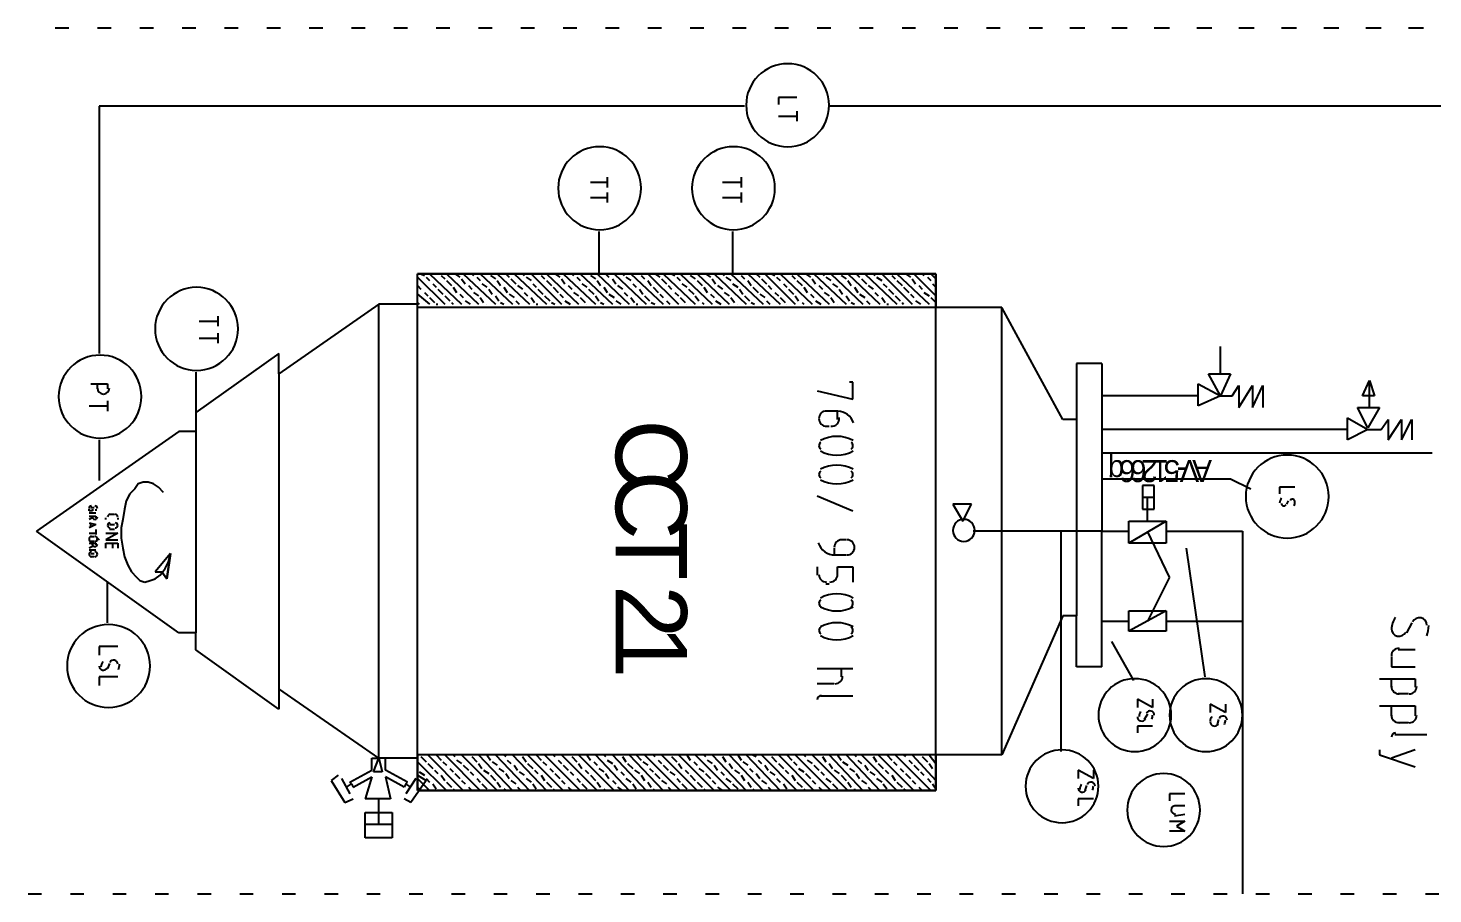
# Model space of a CAD drawing. Header units: millimetres. Extents: x 0 to 33.1, y 1.5 to 45.3.
# Drawn here: x 24.228 to 25.61, y 18.664 to 19.516 of the extents above; entities that cross this region are included whole.
import ezdxf

# ---------------------------------------------------------------- set-up
doc = ezdxf.new("R2010")
doc.units = ezdxf.units.MM
doc.header["$MEASUREMENT"] = 0
doc.layers.get('0').update_dxf_attribs({"linetype": 'CONTINUOUS'})

msp = doc.modelspace()

# ---------------------------------------------------------------- linework, layer by layer
at = {"color": 140, "linetype": 'Continuous'}
for p, q in [((24.2678, 19.5161), (24.2544, 19.5161)), ((24.3094, 19.5161), (24.2961, 19.5161)), ((24.3511, 19.5161), (24.3378, 19.5161)), ((24.3928, 19.5161), (24.3794, 19.5161)), ((24.4344, 19.5161), (24.4211, 19.5161)), ((24.4761, 19.5161), (24.4628, 19.5161)), ((24.5178, 19.5161), (24.5044, 19.5161)), ((24.5594, 19.5161), (24.5461, 19.5161)), ((24.6011, 19.5161), (24.5878, 19.5161)), ((24.6428, 19.5161), (24.6294, 19.5161)), ((24.6844, 19.5161), (24.6711, 19.5161)), ((24.7261, 19.5161), (24.7128, 19.5161)), ((24.7678, 19.5161), (24.7544, 19.5161)), ((24.8094, 19.5161), (24.7961, 19.5161)), ((24.8511, 19.5161), (24.8378, 19.5161)), ((24.8928, 19.5161), (24.8794, 19.5161)), ((24.9344, 19.5161), (24.9211, 19.5161)), ((24.9761, 19.5161), (24.9628, 19.5161)), ((25.0178, 19.5161), (25.0044, 19.5161)), ((25.0594, 19.5161), (25.0461, 19.5161)), ((25.1011, 19.5161), (25.0878, 19.5161)), ((25.1428, 19.5161), (25.1294, 19.5161)), ((25.1844, 19.5161), (25.1711, 19.5161)), ((25.2261, 19.5161), (25.2128, 19.5161)), ((25.2678, 19.5161), (25.2528, 19.5161)), ((25.3094, 19.5161), (25.2944, 19.5161)), ((25.3511, 19.5161), (25.3361, 19.5161)), ((25.3928, 19.5161), (25.3778, 19.5161)), ((25.4344, 19.5161), (25.4194, 19.5161)), ((25.4761, 19.5161), (25.4611, 19.5161)), ((25.5178, 19.5161), (25.5028, 19.5161)), ((25.5594, 19.5161), (25.5444, 19.5161)), ((25.6011, 19.5161), (25.5861, 19.5161)), ((24.9328, 19.4394), (24.2978, 19.4394)), ((24.2978, 19.4394), (24.2978, 19.1961)), ((24.9844, 19.4478), (24.9661, 19.4478)), ((24.9661, 19.4478), (24.9661, 19.4411)), ((25.6511, 19.4394), (25.0161, 19.4394)), ((24.9661, 19.4294), (24.9844, 19.4294)), ((24.9844, 19.4344), (24.9844, 19.4244)), ((24.7978, 19.3694), (24.7978, 19.3594)), ((24.9294, 19.3694), (24.9294, 19.3594)), ((24.7811, 19.3644), (24.7978, 19.3644)), ((24.7978, 19.3544), (24.7978, 19.3444)), ((24.9111, 19.3644), (24.9294, 19.3644)), ((24.9294, 19.3544), (24.9294, 19.3444)), ((24.7811, 19.3494), (24.7978, 19.3494)), ((24.9111, 19.3494), (24.9294, 19.3494)), ((24.7894, 19.3161), (24.7894, 19.2744)), ((24.9211, 19.3161), (24.9211, 19.2744)), ((24.6111, 18.7661), (24.6111, 19.2744)), ((25.1211, 19.2744), (24.6111, 19.2744)), ((24.6111, 19.2411), (24.6111, 19.2744)), ((24.6111, 19.2744), (25.1211, 19.2744)), ((24.6144, 19.2744), (24.6178, 19.2728)), ((24.6228, 19.2744), (24.6544, 19.2444)), ((24.6344, 19.2728), (24.6378, 19.2694)), ((24.6394, 19.2744), (24.6711, 19.2444)), ((24.6478, 19.2744), (24.6528, 19.2711)), ((24.6561, 19.2744), (24.6878, 19.2444)), ((24.6644, 19.2744), (24.6661, 19.2728)), ((24.6728, 19.2744), (24.7044, 19.2444)), ((24.6828, 19.2728), (24.6878, 19.2694)), ((24.6894, 19.2744), (24.7211, 19.2444)), ((24.6978, 19.2744), (24.7011, 19.2711)), ((24.7061, 19.2744), (24.7378, 19.2444)), ((24.7144, 19.2744), (24.7161, 19.2728)), ((24.7228, 19.2744), (24.7528, 19.2444)), ((24.7328, 19.2728), (24.7361, 19.2694)), ((24.7378, 19.2744), (24.7694, 19.2444)), ((24.7461, 19.2744), (24.7511, 19.2711)), ((24.7544, 19.2744), (24.7861, 19.2444)), ((24.7628, 19.2744), (24.7644, 19.2728)), ((24.7711, 19.2744), (24.8028, 19.2444)), ((24.7811, 19.2728), (24.7861, 19.2694)), ((24.7878, 19.2744), (24.8194, 19.2444)), ((24.7961, 19.2744), (24.7994, 19.2711)), ((24.8044, 19.2744), (24.8361, 19.2444)), ((24.8128, 19.2744), (24.8144, 19.2728)), ((24.8211, 19.2744), (24.8528, 19.2444)), ((24.8311, 19.2728), (24.8344, 19.2694)), ((24.8378, 19.2744), (24.8678, 19.2444)), ((24.8444, 19.2744), (24.8494, 19.2711)), ((24.8528, 19.2744), (24.8844, 19.2444)), ((24.8611, 19.2744), (24.8644, 19.2728)), ((24.8694, 19.2744), (24.9011, 19.2444)), ((24.8794, 19.2728), (24.8844, 19.2694)), ((24.8861, 19.2744), (24.9178, 19.2444)), ((24.8944, 19.2744), (24.8994, 19.2711)), ((24.9028, 19.2744), (24.9344, 19.2444)), ((24.9111, 19.2744), (24.9128, 19.2728)), ((24.9194, 19.2744), (24.9511, 19.2444)), ((24.9294, 19.2728), (24.9328, 19.2694)), ((24.9361, 19.2744), (24.9678, 19.2444)), ((24.9444, 19.2744), (24.9478, 19.2711)), ((24.9528, 19.2744), (24.9828, 19.2444)), ((24.9594, 19.2744), (24.9628, 19.2728)), ((24.9678, 19.2744), (24.9994, 19.2444)), ((24.9794, 19.2728), (24.9828, 19.2694)), ((24.9844, 19.2744), (25.0161, 19.2444)), ((24.9928, 19.2744), (24.9978, 19.2711)), ((25.0011, 19.2744), (25.0328, 19.2444)), ((25.0094, 19.2744), (25.0111, 19.2728)), ((25.0178, 19.2744), (25.0494, 19.2444)), ((25.0278, 19.2728), (25.0328, 19.2694)), ((25.0344, 19.2744), (25.0661, 19.2444)), ((25.0428, 19.2744), (25.0461, 19.2711)), ((25.0511, 19.2744), (25.0828, 19.2444)), ((25.0594, 19.2744), (25.0611, 19.2728)), ((25.0678, 19.2744), (25.0978, 19.2444)), ((25.0778, 19.2728), (25.0811, 19.2694)), ((25.0828, 19.2744), (25.1144, 19.2444)), ((25.0911, 19.2744), (25.0961, 19.2711)), ((25.0994, 19.2744), (25.1211, 19.2528)), ((25.1078, 19.2744), (25.1094, 19.2728)), ((25.1161, 19.2744), (25.1211, 19.2694)), ((25.1211, 19.2411), (25.1211, 19.2744)), ((25.1211, 19.2744), (25.1211, 19.2411)), ((24.6111, 19.2711), (24.6378, 19.2444)), ((24.6111, 19.2628), (24.6144, 19.2594)), ((24.6194, 19.2711), (24.6228, 19.2678)), ((24.6261, 19.2644), (24.6294, 19.2611)), ((24.6311, 19.2594), (24.6361, 19.2544)), ((24.6394, 19.2678), (24.6444, 19.2628)), ((24.6461, 19.2611), (24.6494, 19.2561)), ((24.6544, 19.2694), (24.6578, 19.2644)), ((24.6611, 19.2628), (24.6644, 19.2594)), ((24.6694, 19.2711), (24.6728, 19.2678)), ((24.6744, 19.2644), (24.6794, 19.2611)), ((24.6811, 19.2594), (24.6844, 19.2544)), ((24.6894, 19.2678), (24.6928, 19.2628)), ((24.6961, 19.2611), (24.6994, 19.2561)), ((24.7028, 19.2694), (24.7078, 19.2644)), ((24.7094, 19.2628), (24.7144, 19.2594)), ((24.7178, 19.2711), (24.7228, 19.2678)), ((24.7244, 19.2644), (24.7278, 19.2611)), ((24.7294, 19.2594), (24.7344, 19.2544)), ((24.7378, 19.2678), (24.7428, 19.2628)), ((24.7444, 19.2611), (24.7494, 19.2561)), ((24.7528, 19.2694), (24.7561, 19.2644)), ((24.7594, 19.2628), (24.7628, 19.2594)), ((24.7678, 19.2711), (24.7711, 19.2678)), ((24.7728, 19.2644), (24.7778, 19.2611)), ((24.7794, 19.2594), (24.7844, 19.2544)), ((24.7878, 19.2678), (24.7911, 19.2628)), ((24.7944, 19.2611), (24.7978, 19.2561)), ((24.8028, 19.2694), (24.8061, 19.2644)), ((24.8078, 19.2628), (24.8128, 19.2594)), ((24.8161, 19.2711), (24.8211, 19.2678)), ((24.8228, 19.2644), (24.8261, 19.2611)), ((24.8294, 19.2594), (24.8328, 19.2544)), ((24.8378, 19.2678), (24.8411, 19.2628)), ((24.8428, 19.2611), (24.8478, 19.2561)), ((24.8511, 19.2694), (24.8561, 19.2644)), ((24.8578, 19.2628), (24.8611, 19.2594)), ((24.8661, 19.2711), (24.8694, 19.2678)), ((24.8711, 19.2644), (24.8761, 19.2611)), ((24.8778, 19.2594), (24.8828, 19.2544)), ((24.8861, 19.2678), (24.8911, 19.2628)), ((24.8928, 19.2611), (24.8961, 19.2561)), ((24.9011, 19.2694), (24.9044, 19.2644)), ((24.9061, 19.2628), (24.9111, 19.2594)), ((24.9144, 19.2711), (24.9194, 19.2678)), ((24.9211, 19.2644), (24.9261, 19.2611)), ((24.9278, 19.2594), (24.9311, 19.2544)), ((24.9361, 19.2678), (24.9394, 19.2628)), ((24.9411, 19.2611), (24.9461, 19.2561)), ((24.9494, 19.2694), (24.9544, 19.2644)), ((24.9561, 19.2628), (24.9594, 19.2594)), ((24.9644, 19.2711), (24.9678, 19.2678)), ((24.9711, 19.2644), (24.9744, 19.2611)), ((24.9761, 19.2594), (24.9811, 19.2544)), ((24.9844, 19.2678), (24.9894, 19.2628)), ((24.9911, 19.2611), (24.9944, 19.2561)), ((24.9994, 19.2694), (25.0028, 19.2644)), ((25.0061, 19.2628), (25.0094, 19.2594)), ((25.0128, 19.2711), (25.0178, 19.2678)), ((25.0194, 19.2644), (25.0244, 19.2611)), ((25.0261, 19.2594), (25.0294, 19.2544)), ((25.0344, 19.2678), (25.0378, 19.2628)), ((25.0411, 19.2611), (25.0444, 19.2561)), ((25.0478, 19.2694), (25.0528, 19.2644)), ((25.0544, 19.2628), (25.0594, 19.2594)), ((25.0628, 19.2711), (25.0678, 19.2678)), ((25.0694, 19.2644), (25.0728, 19.2611)), ((25.0744, 19.2594), (25.0794, 19.2544)), ((25.0828, 19.2678), (25.0878, 19.2628)), ((25.0894, 19.2611), (25.0944, 19.2561)), ((25.0978, 19.2694), (25.1011, 19.2644)), ((25.1044, 19.2628), (25.1078, 19.2594)), ((25.1128, 19.2711), (25.1161, 19.2678)), ((25.1178, 19.2644), (25.1211, 19.2611)), ((24.5728, 19.2444), (24.4744, 19.1761)), ((24.5728, 19.2444), (24.4744, 19.1761)), ((24.5728, 18.7978), (24.5728, 19.2444)), ((24.6111, 19.2444), (24.5728, 19.2444)), ((24.6111, 19.2444), (24.5728, 19.2444)), ((24.6111, 19.2544), (24.6228, 19.2444)), ((24.6111, 19.2461), (24.6128, 19.2444)), ((24.6178, 19.2561), (24.6211, 19.2528)), ((24.6228, 19.2511), (24.6278, 19.2461)), ((24.6294, 19.2444), (24.6311, 19.2444)), ((24.6378, 19.2528), (24.6428, 19.2478)), ((24.6444, 19.2461), (24.6461, 19.2444)), ((24.6528, 19.2544), (24.6561, 19.2511)), ((24.6578, 19.2478), (24.6628, 19.2444)), ((24.6661, 19.2561), (24.6711, 19.2528)), ((24.6728, 19.2511), (24.6761, 19.2461)), ((24.6794, 19.2444), (24.6794, 19.2444)), ((24.6878, 19.2528), (24.6911, 19.2478)), ((24.6928, 19.2461), (24.6961, 19.2444)), ((24.7011, 19.2544), (24.7061, 19.2511)), ((24.7078, 19.2478), (24.7111, 19.2444)), ((24.7161, 19.2561), (24.7194, 19.2528)), ((24.7228, 19.2511), (24.7261, 19.2461)), ((24.7278, 19.2444), (24.7294, 19.2444)), ((24.7361, 19.2528), (24.7411, 19.2478)), ((24.7428, 19.2461), (24.7461, 19.2444)), ((24.7511, 19.2544), (24.7544, 19.2511)), ((24.7561, 19.2478), (24.7611, 19.2444)), ((24.7644, 19.2561), (24.7694, 19.2528)), ((24.7711, 19.2511), (24.7761, 19.2461)), ((24.7778, 19.2444), (24.7778, 19.2444)), ((24.7861, 19.2528), (24.7894, 19.2478)), ((24.7911, 19.2461), (24.7944, 19.2444)), ((24.7994, 19.2544), (24.8044, 19.2511)), ((24.8061, 19.2478), (24.8111, 19.2444)), ((24.8144, 19.2561), (24.8178, 19.2528)), ((24.8211, 19.2511), (24.8244, 19.2461)), ((24.8261, 19.2444), (24.8278, 19.2444)), ((24.8344, 19.2528), (24.8394, 19.2478)), ((24.8411, 19.2461), (24.8444, 19.2444)), ((24.8494, 19.2544), (24.8528, 19.2511)), ((24.8561, 19.2478), (24.8594, 19.2444)), ((24.8644, 19.2561), (24.8678, 19.2528)), ((24.8694, 19.2511), (24.8744, 19.2461)), ((24.8761, 19.2444), (24.8761, 19.2444)), ((24.8844, 19.2528), (24.8878, 19.2478)), ((24.8911, 19.2461), (24.8928, 19.2444)), ((24.8994, 19.2544), (24.9028, 19.2511)), ((24.9044, 19.2478), (24.9094, 19.2444)), ((24.9128, 19.2561), (24.9178, 19.2528)), ((24.9194, 19.2511), (24.9228, 19.2461)), ((24.9261, 19.2444), (24.9261, 19.2444)), ((24.9328, 19.2528), (24.9378, 19.2478)), ((24.9394, 19.2461), (24.9428, 19.2444)), ((24.9478, 19.2544), (24.9528, 19.2511)), ((24.9544, 19.2478), (24.9578, 19.2444)), ((24.9628, 19.2561), (24.9661, 19.2528)), ((24.9678, 19.2511), (24.9728, 19.2461)), ((24.9744, 19.2444), (24.9744, 19.2444)), ((24.9828, 19.2528), (24.9861, 19.2478)), ((24.9894, 19.2461), (24.9911, 19.2444)), ((24.9978, 19.2544), (25.0011, 19.2511)), ((25.0028, 19.2478), (25.0078, 19.2444)), ((25.0111, 19.2561), (25.0161, 19.2528)), ((25.0178, 19.2511), (25.0211, 19.2461)), ((25.0244, 19.2444), (25.0244, 19.2444)), ((25.0328, 19.2528), (25.0361, 19.2478)), ((25.0378, 19.2461), (25.0411, 19.2444)), ((25.0461, 19.2544), (25.0511, 19.2511)), ((25.0528, 19.2478), (25.0561, 19.2444)), ((25.0611, 19.2561), (25.0644, 19.2528)), ((25.0678, 19.2511), (25.0711, 19.2461)), ((25.0728, 19.2444), (25.0744, 19.2444)), ((25.0811, 19.2528), (25.0861, 19.2478)), ((25.0878, 19.2461), (25.0894, 19.2444)), ((25.0961, 19.2544), (25.0994, 19.2511)), ((25.1011, 19.2478), (25.1061, 19.2444)), ((25.1094, 19.2561), (25.1144, 19.2528)), ((25.1161, 19.2511), (25.1211, 19.2461)), ((24.4144, 19.2328), (24.4144, 19.2228)), ((25.1211, 19.2411), (24.6111, 19.2411)), ((25.1861, 19.2411), (25.1211, 19.2411)), ((25.1211, 18.8011), (25.1211, 19.2411)), ((25.2461, 19.1311), (25.1861, 19.2411)), ((25.1861, 18.8011), (25.1861, 19.2411)), ((24.3961, 19.2278), (24.4144, 19.2278)), ((24.4144, 19.2161), (24.4144, 19.2061)), ((24.3961, 19.2111), (24.4144, 19.2111)), ((25.4011, 19.1761), (25.4011, 19.2028)), ((24.4744, 19.1961), (24.3928, 19.1378)), ((24.4744, 19.1761), (24.4744, 19.1961)), ((24.3928, 19.1778), (24.3928, 19.1378)), ((24.4744, 19.1761), (24.4744, 18.8661)), ((25.2844, 19.1861), (25.2594, 19.1861)), ((25.2594, 19.1861), (25.2594, 19.1311)), ((25.2844, 19.1861), (25.2844, 19.0211)), ((25.4011, 19.1544), (25.3894, 19.1761)), ((25.3894, 19.1761), (25.4111, 19.1761)), ((25.4111, 19.1761), (25.4011, 19.1544)), ((24.2894, 19.1661), (24.3061, 19.1661)), ((24.2961, 19.1611), (24.2961, 19.1661)), ((24.3061, 19.1661), (24.3061, 19.1611)), ((25.0394, 19.1678), (25.0361, 19.1678)), ((25.0394, 19.1511), (25.0394, 19.1678)), ((25.3794, 19.1444), (25.3794, 19.1661)), ((25.3794, 19.1661), (25.4011, 19.1544)), ((25.4128, 19.1544), (25.4194, 19.1644)), ((25.4194, 19.1644), (25.4194, 19.1428)), ((25.4194, 19.1428), (25.4328, 19.1644)), ((25.4328, 19.1644), (25.4328, 19.1428)), ((25.4328, 19.1428), (25.4428, 19.1644)), ((25.4428, 19.1644), (25.4428, 19.1428)), ((25.5411, 19.1544), (25.5478, 19.1694)), ((25.5478, 19.1694), (25.5528, 19.1544)), ((25.5478, 19.1694), (25.5528, 19.1544)), ((25.5478, 19.1428), (25.5478, 19.1694)), ((24.3061, 19.1494), (24.3061, 19.1394)), ((25.0044, 19.1594), (25.0394, 19.1511)), ((25.3794, 19.1544), (25.2844, 19.1544)), ((25.4011, 19.1544), (25.3794, 19.1444)), ((25.4011, 19.1544), (25.4128, 19.1544)), ((25.5478, 19.1544), (25.5411, 19.1544)), ((25.5528, 19.1544), (25.5478, 19.1544)), ((25.5528, 19.1544), (25.5478, 19.1544)), ((24.2878, 19.1444), (24.3061, 19.1444)), ((24.3928, 19.1378), (24.3928, 19.1194)), ((25.0244, 19.1394), (25.0128, 19.1394)), ((25.0244, 19.1311), (25.0244, 19.1394)), ((25.5461, 19.1228), (25.5361, 19.1428)), ((25.5361, 19.1428), (25.5578, 19.1428)), ((25.5578, 19.1428), (25.5461, 19.1228)), ((24.3761, 19.1194), (24.2361, 19.0211)), ((24.3928, 19.1194), (24.3761, 19.1194)), ((24.3928, 19.1194), (24.3928, 18.9211)), ((25.0128, 19.1244), (25.0161, 19.1244)), ((25.2594, 19.1311), (25.2461, 19.1311)), ((25.2594, 19.1311), (25.2594, 18.9378)), ((25.5261, 19.1211), (25.2844, 19.1211)), ((25.5261, 19.1111), (25.5261, 19.1328)), ((25.5261, 19.1328), (25.5461, 19.1211)), ((25.5461, 19.1211), (25.5261, 19.1111)), ((25.5461, 19.1211), (25.5594, 19.1211)), ((25.5594, 19.1211), (25.5661, 19.1311)), ((25.5661, 19.1311), (25.5661, 19.1111)), ((25.5661, 19.1111), (25.5794, 19.1311)), ((25.5794, 19.1311), (25.5794, 19.1111)), ((25.5794, 19.1111), (25.5894, 19.1311)), ((25.5894, 19.1311), (25.5894, 19.1111)), ((24.2978, 19.1111), (24.2978, 19.0711)), ((25.6094, 19.0978), (25.2844, 19.0978)), ((24.3361, 19.0678), (24.3328, 19.0628)), ((24.3411, 19.0694), (24.3361, 19.0678)), ((24.3461, 19.0694), (24.3411, 19.0694)), ((24.3511, 19.0678), (24.3461, 19.0694)), ((24.3561, 19.0644), (24.3511, 19.0678)), ((24.3611, 19.0594), (24.3561, 19.0644)), ((25.2844, 19.0728), (25.4111, 19.0728)), ((25.3361, 19.0661), (25.3244, 19.0661)), ((25.3244, 19.0661), (25.3244, 19.0428)), ((25.3361, 19.0428), (25.3361, 19.0661)), ((25.4111, 19.0728), (25.4311, 19.0628)), ((25.4744, 19.0644), (25.4594, 19.0644)), ((25.4594, 19.0644), (25.4594, 19.0578)), ((24.3244, 19.0511), (24.3228, 19.0428)), ((24.3278, 19.0578), (24.3244, 19.0511)), ((24.3328, 19.0628), (24.3278, 19.0578)), ((25.0044, 19.0561), (25.0394, 19.0411)), ((25.3361, 19.0544), (25.3244, 19.0544)), ((25.3294, 19.0311), (25.3294, 19.0544)), ((25.4678, 19.0511), (25.4661, 19.0478)), ((24.2878, 19.0411), (24.2878, 19.0428)), ((24.2911, 19.0411), (24.2878, 19.0411)), ((24.2878, 19.0394), (24.2944, 19.0394)), ((24.2894, 19.0444), (24.2928, 19.0444)), ((24.2911, 19.0428), (24.2911, 19.0411)), ((24.2944, 19.0428), (24.2944, 19.0411)), ((24.3078, 19.0378), (24.3128, 19.0378)), ((24.3228, 19.0428), (24.3211, 19.0328)), ((25.1378, 19.0478), (25.1478, 19.0311)), ((25.1561, 19.0478), (25.1378, 19.0478)), ((25.1478, 19.0311), (25.1561, 19.0478)), ((25.3244, 19.0428), (25.3361, 19.0428)), ((24.2878, 19.0361), (24.2944, 19.0361)), ((24.2911, 19.0344), (24.2878, 19.0328)), ((24.2878, 19.0294), (24.2944, 19.0278)), ((24.2944, 19.0278), (24.2878, 19.0244)), ((24.2894, 19.0261), (24.2894, 19.0294)), ((24.2911, 19.0361), (24.2911, 19.0344)), ((24.2944, 19.0361), (24.2944, 19.0344)), ((24.2944, 19.0228), (24.2944, 19.0178)), ((24.3044, 19.0328), (24.3044, 19.0344)), ((24.3078, 19.0278), (24.3128, 19.0278)), ((24.3128, 19.0228), (24.3078, 19.0228)), ((24.3161, 19.0344), (24.3161, 19.0328)), ((24.3211, 19.0328), (24.3194, 19.0244)), ((24.3194, 19.0244), (24.3194, 19.0144)), ((25.3111, 19.0094), (25.3111, 19.0311)), ((25.3111, 19.0311), (25.3478, 19.0311)), ((25.3478, 19.0311), (25.3111, 19.0094)), ((25.3478, 19.0311), (25.3478, 19.0094)), ((24.3761, 18.9211), (24.2361, 19.0211)), ((24.2878, 19.0194), (24.2944, 19.0194)), ((24.2878, 19.0094), (24.2944, 19.0094)), ((24.2894, 19.0161), (24.2928, 19.0161)), ((24.2928, 19.0111), (24.2894, 19.0111)), ((24.2911, 19.0078), (24.2911, 19.0094)), ((24.2944, 19.0094), (24.2944, 19.0078)), ((24.2961, 19.0144), (24.2978, 19.0128)), ((24.3044, 19.0194), (24.3161, 19.0194)), ((24.3161, 19.0194), (24.3044, 19.0128)), ((24.3044, 19.0128), (24.3161, 19.0128)), ((24.3044, 19.0044), (24.3044, 19.0094)), ((24.3044, 19.0094), (24.3161, 19.0094)), ((24.3111, 19.0044), (24.3111, 19.0094)), ((24.3161, 19.0094), (24.3161, 19.0044)), ((24.3194, 19.0144), (24.3211, 19.0044)), ((25.0328, 19.0128), (25.0278, 19.0128)), ((25.2844, 19.0211), (25.1578, 19.0211)), ((25.2444, 18.8044), (25.2444, 19.0211)), ((25.2844, 19.0211), (25.3111, 19.0211)), ((25.2844, 18.8878), (25.2844, 19.0211)), ((25.3478, 19.0094), (25.3111, 19.0094)), ((25.3511, 18.9761), (25.3294, 19.0211)), ((25.3478, 19.0211), (25.4228, 19.0211)), ((25.4228, 19.0211), (25.4228, 18.7744)), ((24.2911, 19.0061), (24.2878, 19.0044)), ((24.2878, 19.0028), (24.2944, 19.0028)), ((24.2894, 18.9994), (24.2928, 18.9994)), ((24.2928, 18.9961), (24.2894, 18.9961)), ((24.3211, 19.0044), (24.3228, 18.9961)), ((24.3228, 18.9961), (24.3261, 18.9878)), ((24.3678, 18.9994), (24.3528, 18.9811)), ((24.3678, 18.9994), (24.3528, 18.9811)), ((24.3678, 18.9994), (24.3644, 18.9744)), ((24.3644, 18.9744), (24.3678, 18.9994)), ((24.3661, 18.9911), (24.3678, 18.9994)), ((25.0211, 19.0044), (25.0211, 18.9978)), ((25.0211, 18.9978), (25.0328, 18.9978)), ((25.3861, 18.8778), (25.3678, 19.0044)), ((24.3261, 18.9878), (24.3294, 18.9811)), ((24.3294, 18.9811), (24.3344, 18.9761)), ((24.3528, 18.9811), (24.3594, 18.9811)), ((24.3528, 18.9811), (24.3594, 18.9811)), ((24.3578, 18.9778), (24.3628, 18.9844)), ((24.3644, 18.9744), (24.3594, 18.9811)), ((24.3594, 18.9811), (24.3644, 18.9744)), ((24.3628, 18.9844), (24.3661, 18.9911)), ((25.0044, 18.9861), (25.0044, 18.9778)), ((25.0244, 18.9778), (25.0244, 18.9861)), ((25.0244, 18.9861), (25.0394, 18.9861)), ((25.0394, 18.9861), (25.0394, 18.9711)), ((24.3061, 18.9311), (24.3061, 18.9711)), ((24.3344, 18.9761), (24.3378, 18.9728)), ((24.3378, 18.9728), (24.3428, 18.9711)), ((24.3428, 18.9711), (24.3478, 18.9728)), ((24.3478, 18.9728), (24.3528, 18.9744)), ((24.3528, 18.9744), (24.3578, 18.9778)), ((25.0128, 18.9694), (25.0161, 18.9694)), ((25.3511, 18.9761), (25.3294, 18.9328)), ((25.3111, 18.9228), (25.3111, 18.9428)), ((25.3111, 18.9428), (25.3478, 18.9428)), ((25.3478, 18.9428), (25.3111, 18.9228)), ((25.3478, 18.9428), (25.3478, 18.9228)), ((25.2461, 18.9378), (25.1861, 18.8011)), ((25.2594, 18.9378), (25.2461, 18.9378)), ((25.2594, 18.8878), (25.2594, 18.9378)), ((25.2844, 18.9328), (25.3111, 18.9328)), ((25.3478, 18.9328), (25.4228, 18.9328)), ((25.4228, 18.9361), (25.4228, 18.6644)), ((25.5894, 18.9311), (25.5844, 18.9211)), ((24.3928, 18.9211), (24.3761, 18.9211)), ((24.3928, 18.9044), (24.3928, 18.9211)), ((25.3161, 18.8744), (25.2944, 18.9128)), ((25.3478, 18.9228), (25.3111, 18.9228)), ((24.3161, 18.9078), (24.2978, 18.9078)), ((24.2978, 18.9078), (24.2978, 18.8994)), ((24.4744, 18.8461), (24.3928, 18.9044)), ((25.5928, 18.9044), (25.5761, 18.9044)), ((24.3078, 18.8911), (24.3061, 18.8861)), ((25.0044, 18.8861), (25.0394, 18.8861)), ((25.0278, 18.8861), (25.0278, 18.8778)), ((25.2844, 18.8878), (25.2594, 18.8878)), ((25.5694, 18.8978), (25.5694, 18.8878)), ((25.5694, 18.8878), (25.5928, 18.8878)), ((24.3161, 18.8778), (24.2978, 18.8778)), ((24.2978, 18.8778), (24.2978, 18.8694)), ((25.0211, 18.8711), (25.0044, 18.8711)), ((25.5578, 18.8761), (25.5928, 18.8761)), ((25.5694, 18.8678), (25.5694, 18.8761)), ((25.5928, 18.8761), (25.5928, 18.8678)), ((24.4744, 18.8661), (24.4744, 18.8461)), ((24.5728, 18.7978), (24.4744, 18.8661)), ((24.5728, 18.7978), (24.4744, 18.8661)), ((25.0078, 18.8594), (25.0394, 18.8594)), ((25.5861, 18.8611), (25.5761, 18.8611)), ((25.3344, 18.8478), (25.3194, 18.8561)), ((25.3194, 18.8561), (25.3194, 18.8478)), ((25.3344, 18.8561), (25.3344, 18.8478)), ((25.4061, 18.8428), (25.3911, 18.8511)), ((25.3911, 18.8511), (25.3911, 18.8428)), ((25.4061, 18.8511), (25.4061, 18.8428)), ((25.5578, 18.8494), (25.5928, 18.8494)), ((25.5694, 18.8394), (25.5694, 18.8494)), ((25.5928, 18.8494), (25.5928, 18.8394)), ((25.3344, 18.8294), (25.3194, 18.8294)), ((25.3194, 18.8294), (25.3194, 18.8228)), ((25.3294, 18.8411), (25.3261, 18.8361)), ((25.3994, 18.8361), (25.3978, 18.8311)), ((25.5861, 18.8328), (25.5761, 18.8328)), ((25.5728, 18.8211), (25.6044, 18.8211)), ((25.5578, 18.8061), (25.5578, 18.8011)), ((25.5928, 18.8061), (25.5694, 18.7978)), ((24.5661, 18.7861), (24.5661, 18.7978)), ((24.5661, 18.7978), (24.5728, 18.7978)), ((24.5678, 18.7844), (24.5728, 18.7978)), ((24.6111, 18.7978), (24.5728, 18.7978)), ((24.6111, 18.7978), (24.5728, 18.7978)), ((24.6111, 18.7978), (24.5728, 18.7978)), ((24.6111, 18.7978), (24.5728, 18.7978)), ((24.5728, 18.7978), (24.5761, 18.7844)), ((24.5794, 18.7978), (24.5728, 18.7978)), ((24.5794, 18.7861), (24.5794, 18.7978)), ((24.6111, 18.8011), (24.6111, 18.7661)), ((25.1211, 18.8011), (24.6111, 18.8011)), ((24.6111, 18.7944), (24.6394, 18.7661)), ((24.6144, 18.7994), (24.6194, 18.7944)), ((24.6211, 18.8011), (24.6561, 18.7661)), ((24.6211, 18.7928), (24.6261, 18.7878)), ((24.6294, 18.8011), (24.6344, 18.7961)), ((24.6361, 18.7944), (24.6394, 18.7911)), ((24.6378, 18.8011), (24.6728, 18.7661)), ((24.6428, 18.7878), (24.6461, 18.7844)), ((24.6461, 18.8011), (24.6478, 18.7994)), ((24.6494, 18.7961), (24.6544, 18.7928)), ((24.6544, 18.8011), (24.6894, 18.7661)), ((24.6561, 18.7911), (24.6611, 18.7861)), ((24.6644, 18.7994), (24.6694, 18.7944)), ((24.6711, 18.8011), (24.7044, 18.7661)), ((24.6711, 18.7928), (24.6744, 18.7878)), ((24.6794, 18.8011), (24.6828, 18.7961)), ((24.6844, 18.7944), (24.6894, 18.7911)), ((24.6878, 18.8011), (24.7211, 18.7661)), ((24.6911, 18.7878), (24.6961, 18.7844)), ((24.6961, 18.8011), (24.6978, 18.7994)), ((24.6994, 18.7961), (24.7028, 18.7928)), ((24.7044, 18.8011), (24.7378, 18.7661)), ((24.7061, 18.7911), (24.7094, 18.7861)), ((24.7144, 18.7994), (24.7178, 18.7944)), ((24.7194, 18.8011), (24.7544, 18.7661)), ((24.7194, 18.7928), (24.7244, 18.7878)), ((24.7278, 18.8011), (24.7328, 18.7961)), ((24.7344, 18.7944), (24.7378, 18.7911)), ((24.7361, 18.8011), (24.7711, 18.7661)), ((24.7411, 18.7878), (24.7444, 18.7844)), ((24.7444, 18.8011), (24.7461, 18.7994)), ((24.7494, 18.7961), (24.7528, 18.7928)), ((24.7528, 18.8011), (24.7878, 18.7661)), ((24.7544, 18.7911), (24.7594, 18.7861)), ((24.7628, 18.7994), (24.7678, 18.7944)), ((24.7694, 18.8011), (24.8044, 18.7661)), ((24.7694, 18.7928), (24.7728, 18.7878)), ((24.7778, 18.8011), (24.7811, 18.7961)), ((24.7844, 18.7944), (24.7878, 18.7911)), ((24.7861, 18.8011), (24.8194, 18.7661)), ((24.7894, 18.7878), (24.7944, 18.7844)), ((24.7944, 18.8011), (24.7961, 18.7994)), ((24.7978, 18.7961), (24.8028, 18.7928)), ((24.8028, 18.8011), (24.8361, 18.7661)), ((24.8044, 18.7911), (24.8078, 18.7861)), ((24.8128, 18.7994), (24.8161, 18.7944)), ((24.8178, 18.7928), (24.8228, 18.7878)), ((24.8194, 18.8011), (24.8528, 18.7661)), ((24.8261, 18.8011), (24.8311, 18.7961)), ((24.8328, 18.7944), (24.8378, 18.7911)), ((24.8344, 18.8011), (24.8694, 18.7661)), ((24.8394, 18.7878), (24.8428, 18.7844)), ((24.8428, 18.8011), (24.8444, 18.7994)), ((24.8478, 18.7961), (24.8511, 18.7928)), ((24.8511, 18.8011), (24.8861, 18.7661)), ((24.8528, 18.7911), (24.8578, 18.7861)), ((24.8611, 18.7994), (24.8661, 18.7944)), ((24.8678, 18.8011), (24.9028, 18.7661)), ((24.8678, 18.7928), (24.8711, 18.7878)), ((24.8761, 18.8011), (24.8794, 18.7961)), ((24.8828, 18.7944), (24.8861, 18.7911)), ((24.8844, 18.8011), (24.9194, 18.7661)), ((24.8878, 18.7878), (24.8928, 18.7844)), ((24.8928, 18.8011), (24.8944, 18.7994)), ((24.8961, 18.7961), (24.9011, 18.7928)), ((24.9011, 18.8011), (24.9344, 18.7661)), ((24.9028, 18.7911), (24.9061, 18.7861)), ((24.9111, 18.7994), (24.9144, 18.7944)), ((24.9178, 18.8011), (24.9511, 18.7661)), ((24.9178, 18.7928), (24.9211, 18.7878)), ((24.9261, 18.8011), (24.9294, 18.7961)), ((24.9311, 18.7944), (24.9361, 18.7911)), ((24.9344, 18.8011), (24.9678, 18.7661)), ((24.9378, 18.7878), (24.9411, 18.7844)), ((24.9411, 18.8011), (24.9444, 18.7994)), ((24.9461, 18.7961), (24.9494, 18.7928)), ((24.9494, 18.8011), (24.9844, 18.7661)), ((24.9528, 18.7911), (24.9561, 18.7861)), ((24.9594, 18.7994), (24.9644, 18.7944)), ((24.9661, 18.8011), (25.0011, 18.7661)), ((24.9661, 18.7928), (24.9711, 18.7878)), ((24.9744, 18.8011), (24.9794, 18.7961)), ((24.9811, 18.7944), (24.9844, 18.7911)), ((24.9828, 18.8011), (25.0178, 18.7661)), ((24.9861, 18.7878), (24.9911, 18.7844)), ((24.9911, 18.8011), (24.9928, 18.7994)), ((24.9944, 18.7961), (24.9994, 18.7928)), ((24.9994, 18.8011), (25.0344, 18.7661)), ((25.0011, 18.7911), (25.0061, 18.7861)), ((25.0094, 18.7994), (25.0128, 18.7944)), ((25.0161, 18.8011), (25.0494, 18.7661)), ((25.0161, 18.7928), (25.0194, 18.7878)), ((25.0244, 18.8011), (25.0278, 18.7961)), ((25.0294, 18.7944), (25.0344, 18.7911)), ((25.0328, 18.8011), (25.0661, 18.7661)), ((25.0361, 18.7878), (25.0411, 18.7844)), ((25.0411, 18.8011), (25.0428, 18.7994)), ((25.0444, 18.7961), (25.0478, 18.7928)), ((25.0478, 18.8011), (25.0828, 18.7661)), ((25.0511, 18.7911), (25.0544, 18.7861)), ((25.0594, 18.7994), (25.0628, 18.7944)), ((25.0644, 18.8011), (25.0994, 18.7661)), ((25.0644, 18.7928), (25.0694, 18.7878)), ((25.0728, 18.8011), (25.0778, 18.7961)), ((25.0794, 18.7944), (25.0828, 18.7911)), ((25.0811, 18.8011), (25.1161, 18.7661)), ((25.0861, 18.7878), (25.0894, 18.7844)), ((25.0894, 18.8011), (25.0911, 18.7994)), ((25.0944, 18.7961), (25.0978, 18.7928)), ((25.0978, 18.8011), (25.1211, 18.7761)), ((25.0994, 18.7911), (25.1044, 18.7861)), ((25.1078, 18.7994), (25.1128, 18.7944)), ((25.1144, 18.8011), (25.1211, 18.7928)), ((25.1144, 18.7928), (25.1178, 18.7878)), ((25.1861, 18.8011), (25.1211, 18.8011)), ((25.1211, 18.8011), (25.1211, 18.7661)), ((25.1211, 18.7661), (25.1211, 18.8011)), ((25.5578, 18.8011), (25.5928, 18.7894)), ((24.5328, 18.7811), (24.5261, 18.7761)), ((24.5261, 18.7761), (24.5394, 18.7544)), ((24.5361, 18.7778), (24.5444, 18.7628)), ((24.5361, 18.7778), (24.5444, 18.7628)), ((24.5444, 18.7744), (24.5661, 18.7861)), ((24.5461, 18.7728), (24.5444, 18.7744)), ((24.5478, 18.7694), (24.5661, 18.7794)), ((24.5661, 18.7794), (24.5594, 18.7578)), ((24.5761, 18.7844), (24.5678, 18.7844)), ((24.6011, 18.7744), (24.5794, 18.7861)), ((24.5794, 18.7794), (24.5844, 18.7578)), ((24.5978, 18.7694), (24.5794, 18.7794)), ((24.6094, 18.7778), (24.5994, 18.7628)), ((24.5994, 18.7728), (24.6011, 18.7744)), ((24.6194, 18.7761), (24.6044, 18.7544)), ((24.6111, 18.7811), (24.6194, 18.7761)), ((24.6111, 18.7778), (24.6228, 18.7661)), ((24.6128, 18.7844), (24.6178, 18.7811)), ((24.6194, 18.7778), (24.6228, 18.7744)), ((24.6278, 18.7861), (24.6311, 18.7828)), ((24.6344, 18.7811), (24.6378, 18.7761)), ((24.6394, 18.7744), (24.6444, 18.7694)), ((24.6478, 18.7828), (24.6528, 18.7778)), ((24.6544, 18.7761), (24.6578, 18.7728)), ((24.6628, 18.7844), (24.6661, 18.7811)), ((24.6694, 18.7778), (24.6728, 18.7744)), ((24.6761, 18.7861), (24.6811, 18.7828)), ((24.6828, 18.7811), (24.6878, 18.7761)), ((24.6894, 18.7744), (24.6928, 18.7694)), ((24.6978, 18.7828), (24.7011, 18.7778)), ((24.7028, 18.7761), (24.7078, 18.7728)), ((24.7111, 18.7844), (24.7161, 18.7811)), ((24.7178, 18.7778), (24.7228, 18.7744)), ((24.7261, 18.7861), (24.7294, 18.7828)), ((24.7328, 18.7811), (24.7361, 18.7761)), ((24.7378, 18.7744), (24.7428, 18.7694)), ((24.7461, 18.7828), (24.7511, 18.7778)), ((24.7528, 18.7761), (24.7561, 18.7728)), ((24.7611, 18.7844), (24.7644, 18.7811)), ((24.7678, 18.7778), (24.7711, 18.7744)), ((24.7761, 18.7861), (24.7794, 18.7828)), ((24.7811, 18.7811), (24.7861, 18.7761)), ((24.7878, 18.7744), (24.7911, 18.7694)), ((24.7961, 18.7828), (24.7994, 18.7778)), ((24.8028, 18.7761), (24.8061, 18.7728)), ((24.8111, 18.7844), (24.8144, 18.7811)), ((24.8161, 18.7778), (24.8211, 18.7744)), ((24.8244, 18.7861), (24.8294, 18.7828)), ((24.8311, 18.7811), (24.8344, 18.7761)), ((24.8378, 18.7744), (24.8411, 18.7694)), ((24.8444, 18.7828), (24.8494, 18.7778)), ((24.8511, 18.7761), (24.8561, 18.7728)), ((24.8594, 18.7844), (24.8644, 18.7811)), ((24.8661, 18.7778), (24.8694, 18.7744)), ((24.8744, 18.7861), (24.8778, 18.7828)), ((24.8794, 18.7811), (24.8844, 18.7761)), ((24.8861, 18.7744), (24.8911, 18.7694)), ((24.8944, 18.7828), (24.8994, 18.7778)), ((24.9011, 18.7761), (24.9044, 18.7728)), ((24.9094, 18.7844), (24.9128, 18.7811)), ((24.9144, 18.7778), (24.9194, 18.7744)), ((24.9228, 18.7861), (24.9278, 18.7828)), ((24.9294, 18.7811), (24.9328, 18.7761)), ((24.9361, 18.7744), (24.9394, 18.7694)), ((24.9444, 18.7828), (24.9478, 18.7778)), ((24.9494, 18.7761), (24.9544, 18.7728)), ((24.9578, 18.7844), (24.9628, 18.7811)), ((24.9644, 18.7778), (24.9678, 18.7744)), ((24.9728, 18.7861), (24.9761, 18.7828)), ((24.9794, 18.7811), (24.9828, 18.7761)), ((24.9844, 18.7744), (24.9894, 18.7694)), ((24.9928, 18.7828), (24.9978, 18.7778)), ((24.9994, 18.7761), (25.0028, 18.7728)), ((25.0078, 18.7844), (25.0111, 18.7811)), ((25.0128, 18.7778), (25.0178, 18.7744)), ((25.0211, 18.7861), (25.0261, 18.7828)), ((25.0278, 18.7811), (25.0328, 18.7761)), ((25.0344, 18.7744), (25.0378, 18.7694)), ((25.0428, 18.7828), (25.0461, 18.7778)), ((25.0478, 18.7761), (25.0528, 18.7728)), ((25.0561, 18.7844), (25.0611, 18.7811)), ((25.0628, 18.7778), (25.0678, 18.7744)), ((25.0711, 18.7861), (25.0744, 18.7828)), ((25.0778, 18.7811), (25.0811, 18.7761)), ((25.0828, 18.7744), (25.0878, 18.7694)), ((25.0911, 18.7828), (25.0961, 18.7778)), ((25.0978, 18.7761), (25.1011, 18.7728)), ((25.1061, 18.7844), (25.1094, 18.7811)), ((25.1128, 18.7778), (25.1161, 18.7744)), ((25.1211, 18.7861), (25.1211, 18.7844)), ((25.2761, 18.7778), (25.2611, 18.7861)), ((25.2611, 18.7861), (25.2611, 18.7778)), ((25.2761, 18.7861), (25.2761, 18.7778)), ((24.5411, 18.7694), (24.5461, 18.7728)), ((24.5461, 18.7728), (24.5461, 18.7728)), ((24.5461, 18.7728), (24.5478, 18.7694)), ((24.5994, 18.7728), (24.5978, 18.7694)), ((24.5994, 18.7728), (24.5994, 18.7728)), ((24.6044, 18.7694), (24.5994, 18.7728)), ((24.6111, 18.7694), (24.6144, 18.7661)), ((25.1211, 18.7661), (24.6111, 18.7661)), ((24.6111, 18.7661), (25.1211, 18.7661)), ((24.6261, 18.7728), (24.6294, 18.7678)), ((24.6461, 18.7678), (24.6478, 18.7661)), ((24.6611, 18.7694), (24.6644, 18.7661)), ((24.6744, 18.7728), (24.6794, 18.7678)), ((24.6961, 18.7678), (24.6978, 18.7661)), ((24.7094, 18.7694), (24.7128, 18.7661)), ((24.7244, 18.7728), (24.7278, 18.7678)), ((24.7444, 18.7678), (24.7461, 18.7661)), ((24.7594, 18.7694), (24.7628, 18.7661)), ((24.7728, 18.7728), (24.7778, 18.7678)), ((24.7944, 18.7678), (24.7961, 18.7661)), ((24.8078, 18.7694), (24.8128, 18.7661)), ((24.8228, 18.7728), (24.8261, 18.7678)), ((24.8428, 18.7678), (24.8444, 18.7661)), ((24.8578, 18.7694), (24.8611, 18.7661)), ((24.8711, 18.7728), (24.8761, 18.7678)), ((24.8928, 18.7678), (24.8944, 18.7661)), ((24.9061, 18.7694), (24.9111, 18.7661)), ((24.9211, 18.7728), (24.9261, 18.7678)), ((24.9411, 18.7678), (24.9428, 18.7661)), ((24.9561, 18.7694), (24.9594, 18.7661)), ((24.9711, 18.7728), (24.9744, 18.7678)), ((24.9911, 18.7678), (24.9928, 18.7661)), ((25.0061, 18.7694), (25.0094, 18.7661)), ((25.0194, 18.7728), (25.0244, 18.7678)), ((25.0411, 18.7678), (25.0411, 18.7661)), ((25.0544, 18.7694), (25.0578, 18.7661)), ((25.0694, 18.7728), (25.0728, 18.7678)), ((25.0894, 18.7678), (25.0911, 18.7661)), ((25.1044, 18.7694), (25.1078, 18.7661)), ((25.1178, 18.7728), (25.1211, 18.7678)), ((25.2694, 18.7711), (25.2678, 18.7661)), ((25.3661, 18.7628), (25.3511, 18.7628)), ((25.3511, 18.7628), (25.3511, 18.7561)), ((24.5394, 18.7544), (24.5478, 18.7578)), ((24.5844, 18.7578), (24.5594, 18.7578)), ((24.5728, 18.7328), (24.5728, 18.7578)), ((24.6044, 18.7544), (24.5978, 18.7578)), ((25.2761, 18.7578), (25.2611, 18.7578)), ((25.2611, 18.7578), (25.2611, 18.7511)), ((25.3661, 18.7511), (25.3561, 18.7511)), ((24.5594, 18.7194), (24.5594, 18.7444)), ((24.5594, 18.7444), (24.5861, 18.7444)), ((24.5861, 18.7328), (24.5594, 18.7328)), ((24.5861, 18.7444), (24.5861, 18.7194)), ((25.3511, 18.7361), (25.3661, 18.7361)), ((25.3561, 18.7411), (25.3661, 18.7428)), ((25.3661, 18.7361), (25.3578, 18.7311)), ((24.5861, 18.7194), (24.5594, 18.7194)), ((25.3661, 18.7261), (25.3511, 18.7261)), ((25.3578, 18.7311), (25.3661, 18.7261)), ((24.2278, 18.6644), (24.2411, 18.6644)), ((24.2694, 18.6644), (24.2828, 18.6644)), ((24.3111, 18.6644), (24.3244, 18.6644)), ((24.3528, 18.6644), (24.3661, 18.6644)), ((24.3944, 18.6644), (24.4078, 18.6644)), ((24.4361, 18.6644), (24.4494, 18.6644)), ((24.4778, 18.6644), (24.4911, 18.6644)), ((24.5194, 18.6644), (24.5328, 18.6644)), ((24.5611, 18.6644), (24.5744, 18.6644)), ((24.6028, 18.6644), (24.6161, 18.6644)), ((24.6444, 18.6644), (24.6578, 18.6644)), ((24.6861, 18.6644), (24.6994, 18.6644)), ((24.7278, 18.6644), (24.7411, 18.6644)), ((24.7694, 18.6644), (24.7828, 18.6644)), ((24.8111, 18.6644), (24.8244, 18.6644)), ((24.8528, 18.6644), (24.8661, 18.6644)), ((24.8944, 18.6644), (24.9078, 18.6644)), ((24.9361, 18.6644), (24.9494, 18.6644)), ((24.9778, 18.6644), (24.9911, 18.6644)), ((25.0194, 18.6644), (25.0328, 18.6644)), ((25.0611, 18.6644), (25.0744, 18.6644)), ((25.1028, 18.6644), (25.1161, 18.6644)), ((25.1444, 18.6644), (25.1578, 18.6644)), ((25.1861, 18.6644), (25.1994, 18.6644)), ((25.2278, 18.6644), (25.2411, 18.6644)), ((25.2694, 18.6644), (25.2828, 18.6644)), ((25.3111, 18.6644), (25.3244, 18.6644)), ((25.3528, 18.6644), (25.3661, 18.6644)), ((25.3944, 18.6644), (25.4078, 18.6644)), ((25.4361, 18.6644), (25.4494, 18.6644)), ((25.4778, 18.6644), (25.4911, 18.6644)), ((25.5194, 18.6644), (25.5328, 18.6644)), ((25.5611, 18.6644), (25.5744, 18.6644)), ((25.6028, 18.6644), (25.6161, 18.6644))]:
    msp.add_line(p, q, dxfattribs=at)
for points in [[(24.9753, 19.4811), (24.9528, 19.4811), (24.9344, 19.4628), (24.9344, 19.4403)], [(25.0161, 19.4403), (25.0161, 19.4628), (24.9978, 19.4811), (24.9753, 19.4811)], [(24.9344, 19.4403), (24.9344, 19.4176), (24.9528, 19.3994), (24.9753, 19.3994)], [(24.9753, 19.3994), (24.9978, 19.3994), (25.0161, 19.4176), (25.0161, 19.4403)], [(24.7903, 19.3994), (24.7678, 19.3994), (24.7494, 19.3812), (24.7494, 19.3586)], [(24.8311, 19.3586), (24.8311, 19.3812), (24.8128, 19.3994), (24.7903, 19.3994)], [(24.9219, 19.3994), (24.8994, 19.3994), (24.8811, 19.3812), (24.8811, 19.3586)], [(24.9628, 19.3586), (24.9628, 19.3812), (24.9444, 19.3994), (24.9219, 19.3994)], [(24.7494, 19.3586), (24.7494, 19.3361), (24.7678, 19.3178), (24.7903, 19.3178)], [(24.7903, 19.3178), (24.8128, 19.3178), (24.8311, 19.3361), (24.8311, 19.3586)], [(24.8811, 19.3586), (24.8811, 19.3361), (24.8994, 19.3178), (24.9219, 19.3178)], [(24.9219, 19.3178), (24.9444, 19.3178), (24.9628, 19.3361), (24.9628, 19.3586)], [(24.3936, 19.2611), (24.371, 19.2611), (24.3528, 19.2428), (24.3528, 19.2203)], [(24.4344, 19.2203), (24.4344, 19.2428), (24.4161, 19.2611), (24.3936, 19.2611)], [(24.3528, 19.2203), (24.3528, 19.1976), (24.371, 19.1794), (24.3936, 19.1794)], [(24.3936, 19.1794), (24.4161, 19.1794), (24.4344, 19.1976), (24.4344, 19.2203)], [(24.2986, 19.1944), (24.2761, 19.1944), (24.2578, 19.1761), (24.2578, 19.1536)], [(24.3394, 19.1536), (24.3394, 19.1761), (24.3213, 19.1944), (24.2986, 19.1944)], [(24.2961, 19.1619), (24.2961, 19.1588), (24.2986, 19.1561), (24.3019, 19.1561)], [(24.3019, 19.1561), (24.3051, 19.1561), (24.3078, 19.1588), (24.3078, 19.1619)], [(24.2578, 19.1536), (24.2578, 19.1311), (24.2761, 19.1128), (24.2986, 19.1128)], [(24.2986, 19.1128), (24.3213, 19.1128), (24.3394, 19.1311), (24.3394, 19.1536)], [(25.0136, 19.1394), (25.0094, 19.1394), (25.0061, 19.1361), (25.0061, 19.1319)], [(25.0401, 19.1279), (25.0376, 19.1344), (25.0317, 19.139), (25.0247, 19.1394)], [(25.0061, 19.1319), (25.0061, 19.1278), (25.0094, 19.1244), (25.0136, 19.1244)], [(25.0176, 19.1244), (25.0199, 19.1242), (25.0222, 19.125), (25.0239, 19.1267)], [(25.0239, 19.1267), (25.0256, 19.1283), (25.0264, 19.1307), (25.0261, 19.1329)], [(25.0078, 19.1086), (25.0067, 19.1079), (25.0061, 19.1067), (25.0061, 19.1053)], [(25.0399, 19.1104), (25.0297, 19.1158), (25.0175, 19.1158), (25.0075, 19.1104)], [(25.0394, 19.1053), (25.0394, 19.1067), (25.0388, 19.1079), (25.0378, 19.1086)], [(25.0061, 19.1053), (25.0061, 19.1039), (25.0067, 19.1026), (25.0078, 19.1019)], [(25.0075, 19.1001), (25.0175, 19.0947), (25.0297, 19.0947), (25.0399, 19.1001)], [(25.0378, 19.1019), (25.0388, 19.1026), (25.0394, 19.1039), (25.0394, 19.1053)], [(25.4669, 19.0961), (25.4444, 19.0961), (25.4261, 19.0779), (25.4261, 19.0553)], [(25.5078, 19.0553), (25.5078, 19.0779), (25.4894, 19.0961), (25.4669, 19.0961)], [(25.0078, 19.0803), (25.0067, 19.0794), (25.0061, 19.0783), (25.0061, 19.0769)], [(25.0399, 19.0821), (25.0297, 19.0875), (25.0175, 19.0875), (25.0075, 19.0821)], [(25.0394, 19.0769), (25.0394, 19.0783), (25.0388, 19.0794), (25.0378, 19.0803)], [(25.0061, 19.0769), (25.0061, 19.0757), (25.0067, 19.0744), (25.0078, 19.0736)], [(25.0075, 19.0718), (25.0175, 19.0664), (25.0297, 19.0664), (25.0399, 19.0718)], [(25.0378, 19.0736), (25.0388, 19.0744), (25.0394, 19.0757), (25.0394, 19.0769)], [(25.4261, 19.0553), (25.4261, 19.0328), (25.4444, 19.0144), (25.4669, 19.0144)], [(25.4611, 19.0538), (25.4601, 19.0524), (25.4596, 19.0507), (25.4594, 19.0489)], [(25.4669, 19.0144), (25.4894, 19.0144), (25.5078, 19.0328), (25.5078, 19.0553)], [(25.4725, 19.0528), (25.4714, 19.0529), (25.4703, 19.0524), (25.4697, 19.0514)], [(25.4744, 19.0503), (25.4744, 19.0514), (25.4736, 19.0525), (25.4725, 19.0528)], [(25.4737, 19.0462), (25.4742, 19.0475), (25.4744, 19.0489), (25.4744, 19.0503)], [(24.2903, 19.0461), (24.2889, 19.0461), (24.2878, 19.045), (24.2878, 19.0436)], [(24.2961, 19.0436), (24.2961, 19.045), (24.295, 19.0461), (24.2936, 19.0461)], [(24.3086, 19.0378), (24.3072, 19.0378), (24.3061, 19.0367), (24.3061, 19.0353)], [(24.3161, 19.0353), (24.3161, 19.0367), (24.315, 19.0378), (24.3136, 19.0378)], [(25.4611, 19.0486), (25.4611, 19.0474), (25.4619, 19.0464), (25.4631, 19.0461)], [(25.4631, 19.0461), (25.4642, 19.0458), (25.4653, 19.0464), (25.4658, 19.0475)], [(24.2911, 19.0353), (24.2911, 19.0339), (24.2922, 19.0328), (24.2936, 19.0328)], [(24.2936, 19.0328), (24.295, 19.0328), (24.2961, 19.0339), (24.2961, 19.0353)], [(24.3086, 19.0294), (24.3072, 19.0294), (24.3061, 19.0283), (24.3061, 19.0269)], [(24.3061, 19.0269), (24.3061, 19.0256), (24.3072, 19.0244), (24.3086, 19.0244)], [(24.3161, 19.0269), (24.3161, 19.0283), (24.315, 19.0294), (24.3136, 19.0294)], [(24.3136, 19.0244), (24.315, 19.0244), (24.3161, 19.0256), (24.3161, 19.0269)], [(25.1486, 19.0328), (25.1426, 19.0328), (25.1378, 19.0279), (25.1378, 19.0219)], [(25.1594, 19.0219), (25.1594, 19.0279), (25.1546, 19.0328), (25.1486, 19.0328)], [(24.2903, 19.0161), (24.2889, 19.0161), (24.2878, 19.015), (24.2878, 19.0136)], [(24.2878, 19.0136), (24.2878, 19.0122), (24.2889, 19.0111), (24.2903, 19.0111)], [(24.2961, 19.0136), (24.2961, 19.015), (24.295, 19.0161), (24.2936, 19.0161)], [(24.2936, 19.0111), (24.295, 19.0111), (24.2961, 19.0122), (24.2961, 19.0136)], [(25.0054, 19.0096), (25.0078, 19.0025), (25.0144, 18.9978), (25.0219, 18.9978)], [(25.0286, 19.0128), (25.0244, 19.0128), (25.0211, 19.0094), (25.0211, 19.0053)], [(25.0411, 19.0053), (25.0411, 19.0094), (25.0378, 19.0128), (25.0336, 19.0128)], [(25.1378, 19.0219), (25.1378, 19.016), (25.1426, 19.0111), (25.1486, 19.0111)], [(25.1486, 19.0111), (25.1546, 19.0111), (25.1594, 19.016), (25.1594, 19.0219)], [(24.2903, 19.0011), (24.2889, 19.0011), (24.2878, 19), (24.2878, 18.9986)], [(24.2878, 18.9986), (24.2878, 18.9972), (24.2889, 18.9961), (24.2903, 18.9961)], [(24.2911, 19.0086), (24.2911, 19.0072), (24.2922, 19.0061), (24.2936, 19.0061)], [(24.2936, 19.0061), (24.295, 19.0061), (24.2961, 19.0072), (24.2961, 19.0086)], [(24.2961, 18.9986), (24.2961, 19), (24.295, 19.0011), (24.2936, 19.0011)], [(24.2936, 18.9961), (24.295, 18.9961), (24.2961, 18.9972), (24.2961, 18.9986)], [(25.0336, 18.9978), (25.0378, 18.9978), (25.0411, 19.0011), (25.0411, 19.0053)], [(25.0061, 18.9786), (25.0061, 18.9744), (25.0094, 18.9711), (25.0136, 18.9711)], [(25.0169, 18.9711), (25.0211, 18.9711), (25.0244, 18.9744), (25.0244, 18.9786)], [(25.0078, 18.9536), (25.0067, 18.9529), (25.0061, 18.9517), (25.0061, 18.9503)], [(25.0399, 18.9554), (25.0297, 18.9608), (25.0175, 18.9608), (25.0075, 18.9554)], [(25.0394, 18.9503), (25.0394, 18.9517), (25.0388, 18.9529), (25.0378, 18.9536)], [(25.0061, 18.9503), (25.0061, 18.9489), (25.0067, 18.9476), (25.0078, 18.9469)], [(25.0075, 18.9468), (25.0175, 18.9414), (25.0297, 18.9414), (25.0399, 18.9468)], [(25.0378, 18.9469), (25.0388, 18.9476), (25.0394, 18.9489), (25.0394, 18.9503)], [(24.3069, 18.9294), (24.2844, 18.9294), (24.2661, 18.9112), (24.2661, 18.8886)], [(24.3478, 18.8886), (24.3478, 18.9112), (24.3294, 18.9294), (24.3069, 18.9294)], [(25.0078, 18.9269), (25.0067, 18.9261), (25.0061, 18.9249), (25.0061, 18.9236)], [(25.0399, 18.9271), (25.0297, 18.9325), (25.0175, 18.9325), (25.0075, 18.9271)], [(25.0394, 18.9236), (25.0394, 18.9249), (25.0388, 18.9261), (25.0378, 18.9269)], [(25.5735, 18.9364), (25.571, 18.9329), (25.5696, 18.9288), (25.5694, 18.9246)], [(25.5987, 18.936), (25.5953, 18.9367), (25.5918, 18.9351), (25.5903, 18.9321)], [(25.6044, 18.9286), (25.6044, 18.9321), (25.6021, 18.9351), (25.5987, 18.936)], [(25.6042, 18.9182), (25.6054, 18.9215), (25.6061, 18.9249), (25.6061, 18.9283)], [(25.0061, 18.9236), (25.0061, 18.9224), (25.0067, 18.9211), (25.0078, 18.9203)], [(25.0075, 18.9185), (25.0175, 18.9131), (25.0297, 18.9131), (25.0399, 18.9185)], [(25.0378, 18.9203), (25.0388, 18.9211), (25.0394, 18.9224), (25.0394, 18.9236)], [(25.5694, 18.9253), (25.5694, 18.9218), (25.5718, 18.9188), (25.5751, 18.9179)], [(25.5751, 18.9179), (25.5786, 18.9172), (25.5821, 18.9188), (25.5836, 18.9219)], [(25.5769, 18.9061), (25.5728, 18.9061), (25.5694, 18.9028), (25.5694, 18.8986)], [(24.2661, 18.8886), (24.2661, 18.8661), (24.2844, 18.8478), (24.3069, 18.8478)], [(24.2978, 18.8886), (24.2978, 18.8867), (24.2992, 18.885), (24.301, 18.8846)], [(24.3014, 18.8931), (24.3001, 18.8914), (24.2996, 18.8894), (24.2994, 18.8874)], [(24.301, 18.8846), (24.3029, 18.8842), (24.3049, 18.885), (24.3057, 18.8868)], [(24.3069, 18.8478), (24.3294, 18.8478), (24.3478, 18.8661), (24.3478, 18.8886)], [(24.3129, 18.8943), (24.311, 18.8947), (24.309, 18.8939), (24.3082, 18.8921)], [(24.3161, 18.8903), (24.3161, 18.8922), (24.3147, 18.8939), (24.3129, 18.8943)], [(24.3168, 18.885), (24.3175, 18.8867), (24.3178, 18.8885), (24.3178, 18.8903)], [(25.0219, 18.8711), (25.0261, 18.8711), (25.0294, 18.8744), (25.0294, 18.8786)], [(25.3169, 18.8761), (25.2971, 18.8761), (25.2811, 18.8601), (25.2811, 18.8403)], [(25.3528, 18.8403), (25.3528, 18.8601), (25.3368, 18.8761), (25.3169, 18.8761)], [(25.3869, 18.8761), (25.3671, 18.8761), (25.3511, 18.8601), (25.3511, 18.8403)], [(25.4228, 18.8403), (25.4228, 18.8601), (25.4068, 18.8761), (25.3869, 18.8761)], [(25.0086, 18.8594), (25.0062, 18.8594), (25.0044, 18.8576), (25.0044, 18.8553)], [(25.5694, 18.8686), (25.5694, 18.8644), (25.5728, 18.8611), (25.5769, 18.8611)], [(25.5869, 18.8611), (25.5911, 18.8611), (25.5944, 18.8644), (25.5944, 18.8686)], [(25.3226, 18.8438), (25.3217, 18.8424), (25.3213, 18.8407), (25.3211, 18.8389)], [(25.3329, 18.8443), (25.331, 18.8447), (25.3292, 18.8439), (25.3282, 18.8421)], [(25.3361, 18.8403), (25.3361, 18.8422), (25.3347, 18.8439), (25.3329, 18.8443)], [(25.2811, 18.8403), (25.2811, 18.8204), (25.2971, 18.8044), (25.3169, 18.8044)], [(25.3169, 18.8044), (25.3368, 18.8044), (25.3528, 18.8204), (25.3528, 18.8403)], [(25.3194, 18.8386), (25.3194, 18.8367), (25.3208, 18.835), (25.3226, 18.8346)], [(25.3226, 18.8346), (25.3246, 18.834), (25.3265, 18.835), (25.3274, 18.8368)], [(25.3336, 18.8362), (25.3342, 18.8375), (25.3344, 18.8389), (25.3344, 18.8403)], [(25.3511, 18.8403), (25.3511, 18.8204), (25.3671, 18.8044), (25.3869, 18.8044)], [(25.3869, 18.8044), (25.4068, 18.8044), (25.4228, 18.8204), (25.4228, 18.8403)], [(25.3926, 18.8388), (25.3917, 18.8374), (25.3911, 18.8357), (25.3911, 18.8339)], [(25.3911, 18.8336), (25.3911, 18.8317), (25.3925, 18.83), (25.3943, 18.8296)], [(25.3943, 18.8296), (25.3963, 18.8292), (25.3982, 18.83), (25.399, 18.8318)], [(25.4046, 18.8393), (25.4026, 18.8397), (25.4007, 18.8389), (25.3999, 18.8371)], [(25.4078, 18.8353), (25.4078, 18.8372), (25.4064, 18.8389), (25.4046, 18.8393)], [(25.4053, 18.8312), (25.4058, 18.8325), (25.4061, 18.8339), (25.4061, 18.8353)], [(25.5694, 18.8403), (25.5694, 18.8361), (25.5728, 18.8328), (25.5769, 18.8328)], [(25.5869, 18.8328), (25.5911, 18.8328), (25.5944, 18.8361), (25.5944, 18.8403)], [(25.5736, 18.8228), (25.5713, 18.8228), (25.5694, 18.821), (25.5694, 18.8186)], [(25.2453, 18.8061), (25.2254, 18.8061), (25.2094, 18.7901), (25.2094, 18.7703)], [(25.2811, 18.7703), (25.2811, 18.7901), (25.2651, 18.8061), (25.2453, 18.8061)], [(25.2746, 18.7743), (25.2726, 18.7749), (25.2707, 18.7739), (25.2699, 18.7721)], [(25.2778, 18.7703), (25.2778, 18.7722), (25.2764, 18.7739), (25.2746, 18.7743)], [(25.3453, 18.7828), (25.3254, 18.7828), (25.3094, 18.7667), (25.3094, 18.7469)], [(25.3811, 18.7469), (25.3811, 18.7667), (25.3651, 18.7828), (25.3453, 18.7828)], [(25.2094, 18.7703), (25.2094, 18.7506), (25.2254, 18.7344), (25.2453, 18.7344)], [(25.2453, 18.7344), (25.2651, 18.7344), (25.2811, 18.7506), (25.2811, 18.7703)], [(25.2611, 18.7686), (25.2611, 18.7667), (25.2625, 18.765), (25.2643, 18.7646)], [(25.2644, 18.7721), (25.2633, 18.7707), (25.2629, 18.769), (25.2628, 18.7672)], [(25.2643, 18.7646), (25.2663, 18.7642), (25.2681, 18.765), (25.269, 18.7668)], [(25.2753, 18.7663), (25.2758, 18.7675), (25.2761, 18.7689), (25.2761, 18.7703)], [(25.3094, 18.7469), (25.3094, 18.7272), (25.3254, 18.7111), (25.3453, 18.7111)], [(25.3453, 18.7111), (25.3651, 18.7111), (25.3811, 18.7272), (25.3811, 18.7469)], [(25.3569, 18.7511), (25.3546, 18.7511), (25.3528, 18.7493), (25.3528, 18.7469)], [(25.3528, 18.7469), (25.3528, 18.7446), (25.3547, 18.7428), (25.3569, 18.7428)]]:
    msp.add_open_spline(points, degree=3, dxfattribs=at)

# ---------------------------------------------------------------- texts
at = {"color": 140}
for s, height, rotation, p in [('C', 0.07, 270, (24.8061, 19.1311)), ('q', 0.021667, 180, (25.3065, 19.0911)), ('6', 0.021667, 180, (25.3175, 19.0911)), ('6', 0.021667, 180, (25.3285, 19.0911)), ('2', 0.021667, 180, (25.3394, 19.0911)), ('1', 0.021667, 180, (25.3504, 19.0911)), ('5', 0.021667, 180, (25.3614, 19.0911)), ('-', 0.021667, 180, (25.3679, 19.0911)), ('V', 0.021667, 180, (25.3803, 19.0911)), ('A', 0.021667, 180, (25.3928, 19.0911)), ('C', 0.07, 270, (24.8061, 19.0806)), ('T', 0.07, 270, (24.8061, 19.0301)), ('2', 0.07, 270, (24.8061, 18.9679)), ('1', 0.07, 270, (24.8061, 18.929))]:
    msp.add_text(s, height=height, rotation=rotation, dxfattribs=at).set_placement(p)

doc.saveas('drawing.dxf')
